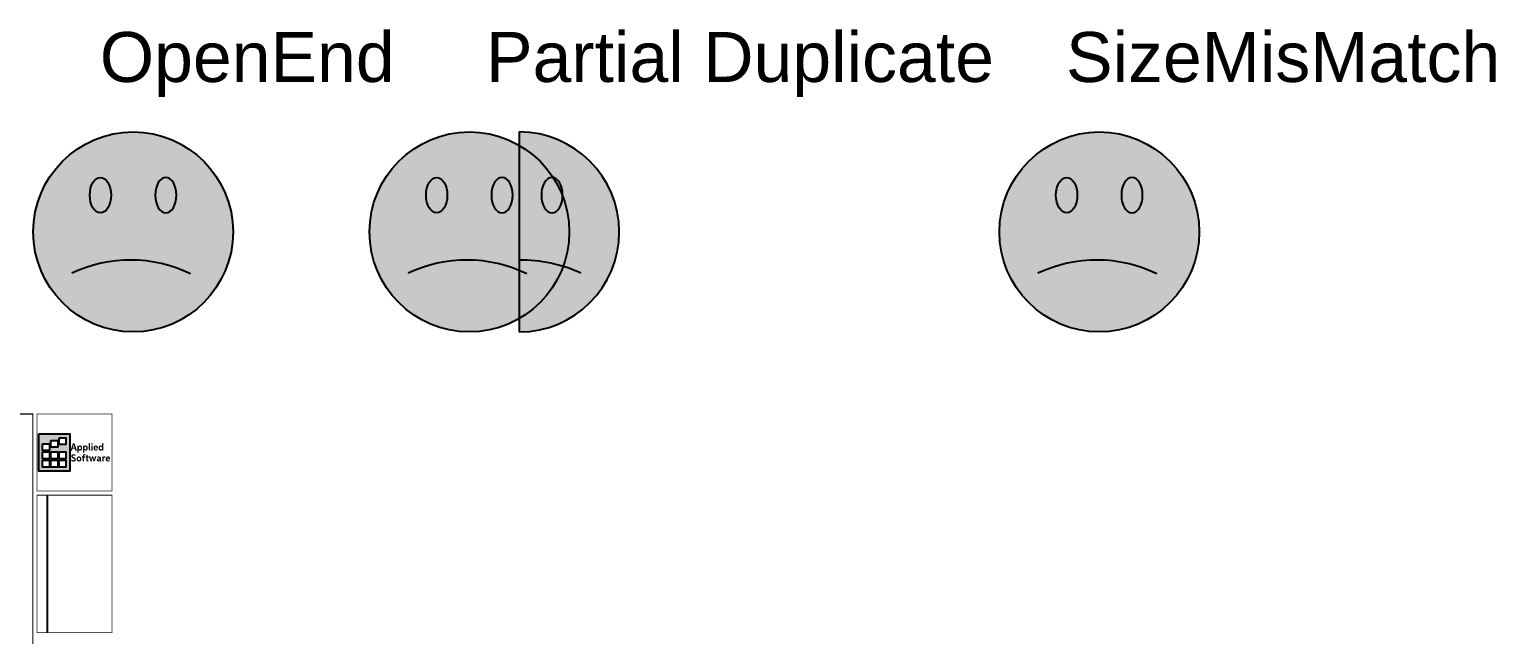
# Model space of a CAD drawing. Header units: inches. Extents: x -109 to 89, y -30 to 75.
# Drawn here: x 45.13 to 89.17, y 44.26 to 62.43 of the extents above; entities that cross this region are included whole.
import ezdxf
from ezdxf.enums import TextEntityAlignment as Align

# ---------------------------------------------------------------- set-up
doc = ezdxf.new("R2010")
doc.units = ezdxf.units.IN
doc.header["$LTSCALE"] = 0.25
doc.header["$MEASUREMENT"] = 0
for name, color, linetype in [('ANNO-TTLB', 7, 'Continuous'), ('ANNO-TTLB-TXT', 8, 'Continuous'), ('MAP_OpenEnd', 3, 'Continuous'), ('MAP_PDuplicate', 6, 'Continuous'), ('MAP_SizeMisMatch', 192, 'Continuous')]:
    doc.layers.add(name, color=color, linetype=linetype)
doc.styles.add('AnnoText', font='calibri.ttf')
doc.styles.add('Level Block', font='arial.ttf', dxfattribs={"height": 1})

# ---------------------------------------------------------------- blocks, each defined once
blk = doc.blocks.new('MAP_OpenEnd')
at = {"layer": 'MAP_OpenEnd'}
h = blk.add_hatch(color=256, dxfattribs=at)
h.dxf.hatch_style = 1
h.paths.add_polyline_path([(-3, 0, 1), (3, 0, 1)])
edge = h.paths.add_edge_path(flags=16)
edge.add_ellipse((-0.982, 1.102), major_axis=(0, -0.534), ratio=0.598187, start_angle=0, end_angle=360)
edge = h.paths.add_edge_path(flags=16)
edge.add_ellipse((0.982, 1.102), major_axis=(0, -0.534), ratio=0.598187, start_angle=0, end_angle=360, ccw=False)
at = {"layer": 'MAP_OpenEnd', "true_color": 0x000000}
h = blk.add_hatch(color=18, dxfattribs=at)
h.dxf.hatch_style = 1
edge = h.paths.add_edge_path()
edge.add_ellipse((-0.982, 1.102), major_axis=(0, -0.534), ratio=0.598187, start_angle=0, end_angle=360)
edge = h.paths.add_edge_path()
edge.add_ellipse((0.982, 1.102), major_axis=(0, -0.534), ratio=0.598187, start_angle=0, end_angle=360, ccw=False)
at = {"layer": 'MAP_OpenEnd', "color": 18, "true_color": 0x000000}
blk.add_circle((0, 0), 3, dxfattribs=at)
blk.add_arc((-0.078, -4.958), 4.114, 63.985, 115.3965, dxfattribs=at)
blk.add_ellipse((-0.982, 1.102), major_axis=(0, -0.534), ratio=0.598187, dxfattribs=at)
at = {"layer": 'MAP_OpenEnd', "color": 18, "true_color": 0x000000, "extrusion": (0, 0, -1)}
blk.add_ellipse((0.982, 1.102), major_axis=(0, -0.534), ratio=0.598187, dxfattribs=at)
at = {"layer": 'MAP_OpenEnd', "insert": (-1, 6), "char_height": 1.5, "width": 2.45082, "attachment_point": 1, "style": 'Level Block'}
blk.add_mtext('OpenEnd', dxfattribs=at)
blk = doc.blocks.new('MAP_PDuplicate')
at = {"layer": 'MAP_PDuplicate'}
h = blk.add_hatch(color=256, dxfattribs=at)
h.dxf.hatch_style = 1
h.paths.add_polyline_path([(-4.5, 0, 1), (1.5, 0, 1)])
edge = h.paths.add_edge_path(flags=16)
edge.add_ellipse((-2.482, 1.102), major_axis=(0, -0.534), ratio=0.598187, start_angle=0, end_angle=360)
edge = h.paths.add_edge_path(flags=16)
edge.add_ellipse((-0.518, 1.102), major_axis=(0, -0.534), ratio=0.598187, start_angle=0, end_angle=360, ccw=False)
h = blk.add_hatch(color=6, dxfattribs=at)
h.dxf.hatch_style = 1
h.paths.add_polyline_path([(0, -3, 1), (0, 3)])
edge = h.paths.add_edge_path(flags=16)
edge.add_ellipse((0.982, 1.102), major_axis=(0, -0.534), ratio=0.598187, start_angle=0, end_angle=360, ccw=False)
at = {"layer": 'MAP_PDuplicate', "true_color": 0x000000}
h = blk.add_hatch(color=18, dxfattribs=at)
h.dxf.hatch_style = 1
edge = h.paths.add_edge_path()
edge.add_ellipse((-2.482, 1.102), major_axis=(0, -0.534), ratio=0.598187, start_angle=0, end_angle=360)
edge = h.paths.add_edge_path()
edge.add_ellipse((-0.518, 1.102), major_axis=(0, -0.534), ratio=0.598187, start_angle=0, end_angle=360, ccw=False)
h = blk.add_hatch(color=18, dxfattribs=at)
h.dxf.hatch_style = 1
edge = h.paths.add_edge_path()
edge.add_ellipse((0.982, 1.102), major_axis=(0, -0.534), ratio=0.598187, start_angle=0, end_angle=360, ccw=False)
at = {"layer": 'MAP_PDuplicate', "color": 18, "true_color": 0x000000}
blk.add_line((0, 3), (0, -3), dxfattribs=at)
blk.add_circle((-1.5, 0), 3, dxfattribs=at)
for centre, radius, start, end in [((0, 0), 3, 270, 90), ((-1.578, -4.958), 4.114, 63.985, 115.3965), ((0.078, -4.958), 4.114, 64.6035, 91.0858)]:
    blk.add_arc(centre, radius, start, end, dxfattribs=at)
blk.add_ellipse((-2.482, 1.102), major_axis=(0, -0.534), ratio=0.598187, dxfattribs=at)
at = {"layer": 'MAP_PDuplicate', "color": 18, "true_color": 0x000000, "extrusion": (0, 0, -1)}
for centre in [(-0.518, 1.102), (0.982, 1.102)]:
    blk.add_ellipse(centre, major_axis=(0, -0.534), ratio=0.598187, dxfattribs=at)
at = {"layer": 'MAP_PDuplicate', "insert": (-1, 6), "char_height": 1.5, "width": 16.04856, "attachment_point": 1, "style": 'Level Block'}
blk.add_mtext('Partial Duplicate', dxfattribs=at)
blk = doc.blocks.new('MAP_SizeMisMatch')
at = {"layer": 'MAP_SizeMisMatch'}
h = blk.add_hatch(color=256, dxfattribs=at)
h.dxf.hatch_style = 1
h.paths.add_polyline_path([(-3, 0, 1), (3, 0, 1)])
edge = h.paths.add_edge_path(flags=16)
edge.add_ellipse((-0.982, 1.102), major_axis=(0, -0.534), ratio=0.598187, start_angle=0, end_angle=360)
edge = h.paths.add_edge_path(flags=16)
edge.add_ellipse((0.982, 1.102), major_axis=(0, -0.534), ratio=0.598187, start_angle=0, end_angle=360, ccw=False)
at = {"layer": 'MAP_SizeMisMatch', "true_color": 0x000000}
h = blk.add_hatch(color=18, dxfattribs=at)
h.dxf.hatch_style = 1
edge = h.paths.add_edge_path()
edge.add_ellipse((-0.982, 1.102), major_axis=(0, -0.534), ratio=0.598187, start_angle=0, end_angle=360)
edge = h.paths.add_edge_path()
edge.add_ellipse((0.982, 1.102), major_axis=(0, -0.534), ratio=0.598187, start_angle=0, end_angle=360, ccw=False)
at = {"layer": 'MAP_SizeMisMatch', "color": 18, "true_color": 0x000000}
blk.add_circle((0, 0), 3, dxfattribs=at)
blk.add_arc((-0.078, -4.958), 4.114, 63.985, 115.3965, dxfattribs=at)
blk.add_ellipse((-0.982, 1.102), major_axis=(0, -0.534), ratio=0.598187, dxfattribs=at)
at = {"layer": 'MAP_SizeMisMatch', "color": 18, "true_color": 0x000000, "extrusion": (0, 0, -1)}
blk.add_ellipse((0.982, 1.102), major_axis=(0, -0.534), ratio=0.598187, dxfattribs=at)
at = {"layer": 'MAP_SizeMisMatch', "insert": (-1, 6), "char_height": 1.5, "width": 2.45082, "attachment_point": 1, "style": 'Level Block'}
blk.add_mtext('SizeMisMatch', dxfattribs=at)
blk = doc.blocks.new('CompanyLogo')
at = {"true_color": 0xd9531e}
h = blk.add_hatch(color=32, dxfattribs=at)
h.dxf.hatch_style = 1
h.paths.add_polyline_path([(0.932, 1.115), (0, 1.115), (0, 0), (0.932, 0)])
h.paths.add_polyline_path([(0.319, 0.822), (0.319, 0.614), (0.112, 0.614), (0.112, 0.822)], flags=16)
h.paths.add_polyline_path([(0.36, 0.921), (0.568, 0.921), (0.568, 0.713), (0.36, 0.713)], flags=16)
h.paths.add_polyline_path([(0.319, 0.575), (0.319, 0.367), (0.112, 0.367), (0.112, 0.575)], flags=16)
h.paths.add_polyline_path([(0.608, 1.002), (0.816, 1.002), (0.816, 0.794), (0.608, 0.794)], flags=16)
h.paths.add_polyline_path([(0.36, 0.575), (0.568, 0.575), (0.568, 0.367), (0.36, 0.367)], flags=16)
h.paths.add_polyline_path([(0.608, 0.575), (0.816, 0.575), (0.816, 0.367), (0.608, 0.367)], flags=16)
h.paths.add_polyline_path([(0.319, 0.327), (0.319, 0.12), (0.112, 0.12), (0.112, 0.327)], flags=16)
h.paths.add_polyline_path([(0.36, 0.327), (0.568, 0.327), (0.568, 0.12), (0.36, 0.12)], flags=16)
h.paths.add_polyline_path([(0.608, 0.327), (0.816, 0.327), (0.816, 0.12), (0.608, 0.12)], flags=16)
h = blk.add_hatch(color=256)
h.paths.add_polyline_path([(1.022, 0.703), (1.047, 0.787), (1.072, 0.703)])
h.paths.add_polyline_path([(1.097, 0.617), (1.143, 0.617), (1.072, 0.831), (1.024, 0.831), (0.954, 0.617), (0.997, 0.617), (1.012, 0.668), (1.082, 0.668)])
h = blk.add_hatch(color=256)
edge = h.paths.add_edge_path()
edge.add_spline(control_points=[(0.986, 0.345), (0.986, 0.345), (0.969, 0.315), (0.969, 0.315), (0.988, 0.297), (1.011, 0.285), (1.041, 0.285), (1.08, 0.285), (1.112, 0.307), (1.112, 0.351), (1.112, 0.431), (1.013, 0.402), (1.013, 0.446), (1.013, 0.462), (1.026, 0.471), (1.044, 0.471), (1.059, 0.471), (1.077, 0.465), (1.091, 0.454), (1.091, 0.454), (1.109, 0.482), (1.109, 0.482), (1.091, 0.497), (1.066, 0.506), (1.041, 0.506), (1.004, 0.506), (0.975, 0.485), (0.975, 0.443), (0.975, 0.365), (1.071, 0.392), (1.071, 0.348), (1.071, 0.332), (1.057, 0.323), (1.038, 0.323), (1.02, 0.323), (1.002, 0.332), (0.986, 0.345)], knot_values=[0, 0, 0, 0, 1, 1, 1, 2, 2, 2, 3, 3, 3, 4, 4, 4, 5, 5, 5, 6, 6, 6, 7, 7, 7, 8, 8, 8, 9, 9, 9, 10, 10, 10, 11, 11, 11, 12, 12, 12, 12], degree=3, periodic=0)
h = blk.add_hatch(color=256)
edge = h.paths.add_edge_path()
edge.add_spline(control_points=[(1.207, 0.32), (1.187, 0.32), (1.173, 0.339), (1.173, 0.364), (1.173, 0.389), (1.187, 0.407), (1.207, 0.407), (1.226, 0.407), (1.24, 0.389), (1.24, 0.364), (1.24, 0.339), (1.226, 0.32), (1.207, 0.32)], knot_values=[0, 0, 0, 0, 1, 1, 1, 2, 2, 2, 3, 3, 3, 4, 4, 4, 4], degree=3, periodic=0)
edge = h.paths.add_edge_path()
edge.add_spline(control_points=[(1.207, 0.285), (1.248, 0.285), (1.279, 0.316), (1.279, 0.364), (1.279, 0.412), (1.248, 0.442), (1.207, 0.442), (1.165, 0.442), (1.135, 0.412), (1.135, 0.364), (1.135, 0.316), (1.165, 0.285), (1.207, 0.285)], knot_values=[0, 0, 0, 0, 1, 1, 1, 2, 2, 2, 3, 3, 3, 4, 4, 4, 4], degree=3, periodic=0)
h = blk.add_hatch(color=256)
edge = h.paths.add_edge_path()
edge.add_spline(control_points=[(1.265, 0.692), (1.265, 0.667), (1.252, 0.649), (1.232, 0.649), (1.21, 0.649), (1.199, 0.667), (1.199, 0.692), (1.199, 0.714), (1.209, 0.735), (1.231, 0.735), (1.252, 0.735), (1.265, 0.717), (1.265, 0.692)], knot_values=[0, 0, 0, 0, 1, 1, 1, 2, 2, 2, 3, 3, 3, 4, 4, 4, 4], degree=3, periodic=0)
edge = h.paths.add_edge_path()
edge.add_spline(control_points=[(1.193, 0.767), (1.193, 0.767), (1.162, 0.767), (1.162, 0.767), (1.162, 0.767), (1.162, 0.55), (1.162, 0.55), (1.162, 0.55), (1.2, 0.557), (1.2, 0.557), (1.2, 0.557), (1.2, 0.631), (1.2, 0.631), (1.21, 0.619), (1.225, 0.614), (1.242, 0.614), (1.284, 0.614), (1.303, 0.65), (1.303, 0.69), (1.303, 0.738), (1.279, 0.77), (1.241, 0.77), (1.222, 0.77), (1.205, 0.763), (1.196, 0.748), (1.196, 0.748), (1.193, 0.767), (1.193, 0.767)], knot_values=[0, 0, 0, 0, 1, 1, 1, 2, 2, 2, 3, 3, 3, 4, 4, 4, 5, 5, 5, 6, 6, 6, 7, 7, 7, 8, 8, 8, 9, 9, 9, 9], degree=3, periodic=0)
h = blk.add_hatch(color=256)
edge = h.paths.add_edge_path()
edge.add_spline(control_points=[(1.297, 0.405), (1.297, 0.405), (1.321, 0.405), (1.321, 0.405), (1.321, 0.405), (1.321, 0.289), (1.321, 0.289), (1.321, 0.289), (1.359, 0.289), (1.359, 0.289), (1.359, 0.289), (1.359, 0.405), (1.359, 0.405), (1.359, 0.405), (1.392, 0.405), (1.392, 0.405), (1.392, 0.405), (1.392, 0.439), (1.392, 0.439), (1.392, 0.439), (1.359, 0.439), (1.359, 0.439), (1.359, 0.439), (1.359, 0.45), (1.359, 0.45), (1.359, 0.468), (1.362, 0.478), (1.379, 0.478), (1.385, 0.478), (1.391, 0.477), (1.396, 0.476), (1.396, 0.476), (1.401, 0.508), (1.401, 0.508), (1.391, 0.51), (1.381, 0.512), (1.37, 0.512), (1.337, 0.512), (1.321, 0.492), (1.321, 0.458), (1.321, 0.458), (1.321, 0.439), (1.321, 0.439), (1.321, 0.439), (1.297, 0.439), (1.297, 0.439), (1.297, 0.439), (1.297, 0.405), (1.297, 0.405)], knot_values=[0, 0, 0, 0, 1, 1, 1, 2, 2, 2, 3, 3, 3, 4, 4, 4, 5, 5, 5, 6, 6, 6, 7, 7, 7, 8, 8, 8, 9, 9, 9, 10, 10, 10, 11, 11, 11, 12, 12, 12, 13, 13, 13, 14, 14, 14, 15, 15, 15, 16, 16, 16, 16], degree=3, periodic=0)
h = blk.add_hatch(color=256)
edge = h.paths.add_edge_path()
edge.add_spline(control_points=[(1.434, 0.692), (1.434, 0.667), (1.422, 0.649), (1.401, 0.649), (1.38, 0.649), (1.369, 0.667), (1.369, 0.692), (1.369, 0.714), (1.378, 0.735), (1.401, 0.735), (1.421, 0.735), (1.434, 0.717), (1.434, 0.692)], knot_values=[0, 0, 0, 0, 1, 1, 1, 2, 2, 2, 3, 3, 3, 4, 4, 4, 4], degree=3, periodic=0)
edge = h.paths.add_edge_path()
edge.add_spline(control_points=[(1.363, 0.767), (1.363, 0.767), (1.332, 0.767), (1.332, 0.767), (1.332, 0.767), (1.332, 0.55), (1.332, 0.55), (1.332, 0.55), (1.37, 0.557), (1.37, 0.557), (1.37, 0.557), (1.37, 0.631), (1.37, 0.631), (1.38, 0.619), (1.395, 0.614), (1.411, 0.614), (1.454, 0.614), (1.472, 0.65), (1.472, 0.69), (1.472, 0.738), (1.449, 0.77), (1.41, 0.77), (1.392, 0.77), (1.375, 0.763), (1.366, 0.748), (1.366, 0.748), (1.363, 0.767), (1.363, 0.767)], knot_values=[0, 0, 0, 0, 1, 1, 1, 2, 2, 2, 3, 3, 3, 4, 4, 4, 5, 5, 5, 6, 6, 6, 7, 7, 7, 8, 8, 8, 9, 9, 9, 9], degree=3, periodic=0)
h = blk.add_hatch(color=256)
edge = h.paths.add_edge_path()
edge.add_spline(control_points=[(1.403, 0.405), (1.403, 0.405), (1.426, 0.405), (1.426, 0.405), (1.426, 0.405), (1.426, 0.341), (1.426, 0.341), (1.426, 0.298), (1.458, 0.285), (1.489, 0.285), (1.489, 0.285), (1.493, 0.318), (1.493, 0.318), (1.475, 0.322), (1.464, 0.327), (1.464, 0.351), (1.464, 0.351), (1.464, 0.405), (1.464, 0.405), (1.464, 0.405), (1.496, 0.405), (1.496, 0.405), (1.496, 0.405), (1.496, 0.439), (1.496, 0.439), (1.496, 0.439), (1.464, 0.439), (1.464, 0.439), (1.464, 0.439), (1.464, 0.492), (1.464, 0.492), (1.464, 0.492), (1.426, 0.484), (1.426, 0.484), (1.426, 0.484), (1.426, 0.439), (1.426, 0.439), (1.426, 0.439), (1.403, 0.439), (1.403, 0.439), (1.403, 0.439), (1.403, 0.405), (1.403, 0.405)], knot_values=[0, 0, 0, 0, 1, 1, 1, 2, 2, 2, 3, 3, 3, 4, 4, 4, 5, 5, 5, 6, 6, 6, 7, 7, 7, 8, 8, 8, 9, 9, 9, 10, 10, 10, 11, 11, 11, 12, 12, 12, 13, 13, 13, 14, 14, 14, 14], degree=3, periodic=0)
h = blk.add_hatch(color=256)
edge = h.paths.add_edge_path()
edge.add_spline(control_points=[(1.498, 0.652), (1.498, 0.626), (1.52, 0.614), (1.542, 0.614), (1.542, 0.614), (1.547, 0.646), (1.547, 0.646), (1.539, 0.65), (1.537, 0.656), (1.537, 0.669), (1.537, 0.669), (1.537, 0.841), (1.537, 0.841), (1.537, 0.841), (1.498, 0.834), (1.498, 0.834), (1.498, 0.834), (1.498, 0.652), (1.498, 0.652)], knot_values=[0, 0, 0, 0, 1, 1, 1, 2, 2, 2, 3, 3, 3, 4, 4, 4, 5, 5, 5, 6, 6, 6, 6], degree=3, periodic=0)
h = blk.add_hatch(color=256)
h.paths.add_polyline_path([(1.579, 0.617), (1.617, 0.617), (1.617, 0.767), (1.579, 0.767)])
edge = h.paths.add_edge_path()
edge.add_spline(control_points=[(1.596, 0.789), (1.609, 0.789), (1.62, 0.8), (1.62, 0.813), (1.62, 0.826), (1.609, 0.837), (1.596, 0.837), (1.583, 0.837), (1.572, 0.826), (1.572, 0.813), (1.572, 0.8), (1.583, 0.789), (1.596, 0.789)], knot_values=[0, 0, 0, 0, 1, 1, 1, 2, 2, 2, 3, 3, 3, 4, 4, 4, 4], degree=3, periodic=0)
h = blk.add_hatch(color=256)
edge = h.paths.add_edge_path()
edge.add_spline(control_points=[(1.683, 0.706), (1.685, 0.726), (1.697, 0.738), (1.713, 0.738), (1.73, 0.738), (1.74, 0.724), (1.742, 0.706), (1.742, 0.706), (1.683, 0.706), (1.683, 0.706)], knot_values=[0, 0, 0, 0, 1, 1, 1, 2, 2, 2, 3, 3, 3, 3], degree=3, periodic=0)
edge = h.paths.add_edge_path()
edge.add_spline(control_points=[(1.771, 0.634), (1.771, 0.634), (1.754, 0.659), (1.754, 0.659), (1.744, 0.651), (1.732, 0.645), (1.719, 0.645), (1.698, 0.645), (1.684, 0.659), (1.682, 0.681), (1.682, 0.681), (1.779, 0.681), (1.779, 0.681), (1.78, 0.684), (1.78, 0.69), (1.78, 0.694), (1.78, 0.738), (1.755, 0.77), (1.714, 0.77), (1.674, 0.77), (1.643, 0.741), (1.643, 0.691), (1.643, 0.64), (1.676, 0.614), (1.716, 0.614), (1.737, 0.614), (1.757, 0.621), (1.771, 0.634)], knot_values=[0, 0, 0, 0, 1, 1, 1, 2, 2, 2, 3, 3, 3, 4, 4, 4, 5, 5, 5, 6, 6, 6, 7, 7, 7, 8, 8, 8, 9, 9, 9, 9], degree=3, periodic=0)
h = blk.add_hatch(color=256)
edge = h.paths.add_edge_path()
edge.add_spline(control_points=[(1.83, 0.353), (1.83, 0.353), (1.83, 0.345), (1.83, 0.345), (1.83, 0.327), (1.814, 0.317), (1.799, 0.317), (1.787, 0.317), (1.778, 0.323), (1.778, 0.335), (1.778, 0.348), (1.787, 0.356), (1.807, 0.356), (1.815, 0.356), (1.824, 0.355), (1.83, 0.353)], knot_values=[0, 0, 0, 0, 1, 1, 1, 2, 2, 2, 3, 3, 3, 4, 4, 4, 5, 5, 5, 5], degree=3, periodic=0)
edge = h.paths.add_edge_path()
edge.add_spline(control_points=[(1.877, 0.315), (1.87, 0.319), (1.868, 0.325), (1.868, 0.337), (1.868, 0.337), (1.868, 0.389), (1.868, 0.389), (1.868, 0.423), (1.848, 0.441), (1.809, 0.441), (1.788, 0.441), (1.766, 0.437), (1.749, 0.425), (1.749, 0.425), (1.761, 0.4), (1.761, 0.4), (1.772, 0.406), (1.787, 0.41), (1.801, 0.41), (1.818, 0.41), (1.83, 0.403), (1.83, 0.387), (1.83, 0.387), (1.83, 0.381), (1.83, 0.381), (1.822, 0.382), (1.812, 0.384), (1.801, 0.384), (1.763, 0.384), (1.74, 0.363), (1.74, 0.334), (1.74, 0.304), (1.762, 0.285), (1.79, 0.285), (1.807, 0.285), (1.824, 0.291), (1.833, 0.306), (1.836, 0.291), (1.853, 0.285), (1.873, 0.285), (1.873, 0.285), (1.877, 0.315), (1.877, 0.315)], knot_values=[0, 0, 0, 0, 1, 1, 1, 2, 2, 2, 3, 3, 3, 4, 4, 4, 5, 5, 5, 6, 6, 6, 7, 7, 7, 8, 8, 8, 9, 9, 9, 10, 10, 10, 11, 11, 11, 12, 12, 12, 13, 13, 13, 14, 14, 14, 14], degree=3, periodic=0)
h = blk.add_hatch(color=256)
edge = h.paths.add_edge_path()
edge.add_spline(control_points=[(1.868, 0.649), (1.847, 0.649), (1.834, 0.666), (1.834, 0.692), (1.834, 0.717), (1.847, 0.735), (1.867, 0.735), (1.889, 0.735), (1.9, 0.717), (1.9, 0.692), (1.9, 0.67), (1.89, 0.649), (1.868, 0.649)], knot_values=[0, 0, 0, 0, 1, 1, 1, 2, 2, 2, 3, 3, 3, 4, 4, 4, 4], degree=3, periodic=0)
edge = h.paths.add_edge_path()
edge.add_spline(control_points=[(1.906, 0.617), (1.906, 0.617), (1.937, 0.617), (1.937, 0.617), (1.937, 0.617), (1.937, 0.841), (1.937, 0.841), (1.937, 0.841), (1.899, 0.834), (1.899, 0.834), (1.899, 0.834), (1.899, 0.752), (1.899, 0.752), (1.889, 0.765), (1.874, 0.77), (1.858, 0.77), (1.815, 0.77), (1.796, 0.734), (1.796, 0.693), (1.796, 0.646), (1.82, 0.614), (1.859, 0.614), (1.877, 0.614), (1.894, 0.621), (1.903, 0.636), (1.903, 0.636), (1.906, 0.617), (1.906, 0.617)], knot_values=[0, 0, 0, 0, 1, 1, 1, 2, 2, 2, 3, 3, 3, 4, 4, 4, 5, 5, 5, 6, 6, 6, 7, 7, 7, 8, 8, 8, 9, 9, 9, 9], degree=3, periodic=0)
h = blk.add_hatch(color=256)
edge = h.paths.add_edge_path()
edge.add_spline(control_points=[(1.907, 0.289), (1.907, 0.289), (1.945, 0.289), (1.945, 0.289), (1.945, 0.289), (1.945, 0.351), (1.945, 0.351), (1.945, 0.378), (1.949, 0.404), (1.975, 0.404), (1.98, 0.404), (1.985, 0.403), (1.989, 0.401), (1.989, 0.401), (1.996, 0.439), (1.996, 0.439), (1.99, 0.441), (1.984, 0.442), (1.977, 0.442), (1.959, 0.442), (1.948, 0.433), (1.941, 0.417), (1.941, 0.417), (1.941, 0.417), (1.941, 0.417), (1.941, 0.417), (1.938, 0.439), (1.938, 0.439), (1.938, 0.439), (1.907, 0.439), (1.907, 0.439), (1.907, 0.439), (1.907, 0.289), (1.907, 0.289)], knot_values=[0, 0, 0, 0, 1, 1, 1, 2, 2, 2, 3, 3, 3, 4, 4, 4, 5, 5, 5, 6, 6, 6, 7, 7, 7, 8, 8, 8, 9, 9, 9, 10, 10, 10, 11, 11, 11, 11], degree=3, periodic=0)
h = blk.add_hatch(color=256)
edge = h.paths.add_edge_path()
edge.add_spline(control_points=[(2.046, 0.378), (2.048, 0.397), (2.06, 0.41), (2.076, 0.41), (2.094, 0.41), (2.103, 0.396), (2.105, 0.378), (2.105, 0.378), (2.046, 0.378), (2.046, 0.378)], knot_values=[0, 0, 0, 0, 1, 1, 1, 2, 2, 2, 3, 3, 3, 3], degree=3, periodic=0)
edge = h.paths.add_edge_path()
edge.add_spline(control_points=[(2.135, 0.305), (2.135, 0.305), (2.117, 0.33), (2.117, 0.33), (2.107, 0.323), (2.095, 0.317), (2.082, 0.317), (2.061, 0.317), (2.048, 0.331), (2.045, 0.353), (2.045, 0.353), (2.142, 0.353), (2.142, 0.353), (2.143, 0.356), (2.143, 0.361), (2.143, 0.366), (2.143, 0.41), (2.118, 0.442), (2.077, 0.442), (2.037, 0.442), (2.006, 0.413), (2.006, 0.363), (2.006, 0.312), (2.039, 0.285), (2.079, 0.285), (2.1, 0.285), (2.12, 0.293), (2.135, 0.305)], knot_values=[0, 0, 0, 0, 1, 1, 1, 2, 2, 2, 3, 3, 3, 4, 4, 4, 5, 5, 5, 6, 6, 6, 7, 7, 7, 8, 8, 8, 9, 9, 9, 9], degree=3, periodic=0)
blk.add_hatch(color=256).paths.add_polyline_path([(1.506, 0.439), (1.553, 0.289), (1.591, 0.289), (1.616, 0.391), (1.642, 0.289), (1.68, 0.289), (1.727, 0.439), (1.688, 0.439), (1.661, 0.337), (1.635, 0.439), (1.598, 0.439), (1.573, 0.337), (1.548, 0.439)])
at = {"color": 32, "true_color": 0xd9531e}
for points in [[(0, 1.115), (0.932, 1.115), (0.932, 0), (0, 0)], [(0.36, 0.921), (0.568, 0.921), (0.568, 0.713), (0.36, 0.713)], [(0.608, 1.002), (0.816, 1.002), (0.816, 0.794), (0.608, 0.794)], [(0.112, 0.822), (0.319, 0.822), (0.319, 0.614), (0.112, 0.614)], [(0.112, 0.575), (0.319, 0.575), (0.319, 0.367), (0.112, 0.367)], [(0.36, 0.575), (0.568, 0.575), (0.568, 0.367), (0.36, 0.367)], [(0.608, 0.575), (0.816, 0.575), (0.816, 0.367), (0.608, 0.367)], [(0.112, 0.327), (0.319, 0.327), (0.319, 0.12), (0.112, 0.12)], [(0.36, 0.327), (0.568, 0.327), (0.568, 0.12), (0.36, 0.12)], [(0.608, 0.327), (0.816, 0.327), (0.816, 0.12), (0.608, 0.12)]]:
    blk.add_lwpolyline(points, close=True, dxfattribs=at)
blk = doc.blocks.new('TTLB_36x48')
at = {"layer": 'ANNO-TTLB'}
blk.add_line((44.617, 28.941), (44.617, 33.066), dxfattribs=at)
for points, const_width in [([(0.044, 35.5), (44.18, 35.5), (44.18, 0.044), (0.044, 0.044)], 0.0352), ([(44.305, 35.5), (46.555, 35.5), (46.555, 33.191), (44.305, 33.191)], 0.0234), ([(44.305, 33.066), (46.555, 33.066), (46.555, 28.941), (44.305, 28.941)], 0.0234)]:
    blk.add_lwpolyline(points, close=True, dxfattribs=dict(at, const_width=const_width))
blk.add_blockref('CompanyLogo', (44.358, 33.788))
at = {"layer": 'ANNO-TTLB-TXT', "style": 'AnnoText'}
for tag, height, p in [('JOBNAME', 0.312, (45.193, 15.618)), ('JOBADDRESS', 0.188, (45.642, 15.618))]:
    blk.add_attdef(tag, text='', height=height, rotation=90, dxfattribs=at).set_placement(p, align=Align.MIDDLE_CENTER)
for tag, p in [('JOBNUMBER', (45.374, 3.824)), ('DETAILER', (45.374, 3.574))]:
    blk.add_attdef(tag, text='', height=0.0938, dxfattribs=at).set_placement(p, align=Align.BOTTOM_LEFT)

msp = doc.modelspace()

# ---------------------------------------------------------------- block references
for name, p in [('MAP_OpenEnd', (48.2497, 56.3488)), ('MAP_PDuplicate', (59.848, 56.3488)), ('MAP_SizeMisMatch', (77.2675, 56.3488)), ('TTLB_36x48', (1.0577, 15.3828))]:
    msp.add_blockref(name, p)

doc.saveas('drawing.dxf')
